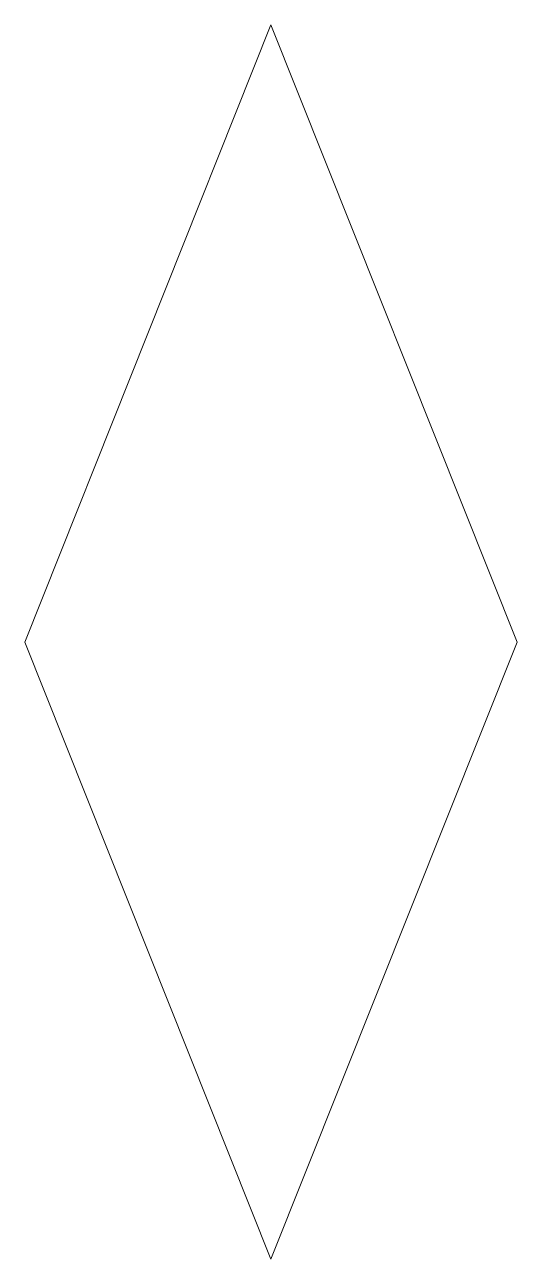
# Model space of a CAD drawing. Header units: inches. Extents: x 24.5 to 26.84, y -26.14 to -20.27.
import ezdxf

# ---------------------------------------------------------------- set-up
doc = ezdxf.new("R2010")
doc.units = ezdxf.units.IN
doc.header["$MEASUREMENT"] = 0
doc.layers.add('20mm', color=7, linetype='Continuous')

msp = doc.modelspace()

# ---------------------------------------------------------------- linework, layer by layer
at = {"layer": '20mm', "color": 250, "lineweight": 9, "true_color": 0x231f20}
msp.add_lwpolyline([(25.667, -26.1362), (24.4977, -23.2038), (25.667, -20.2713), (26.8363, -23.2038), (25.667, -26.1362)], dxfattribs=at)

doc.saveas('drawing.dxf')
